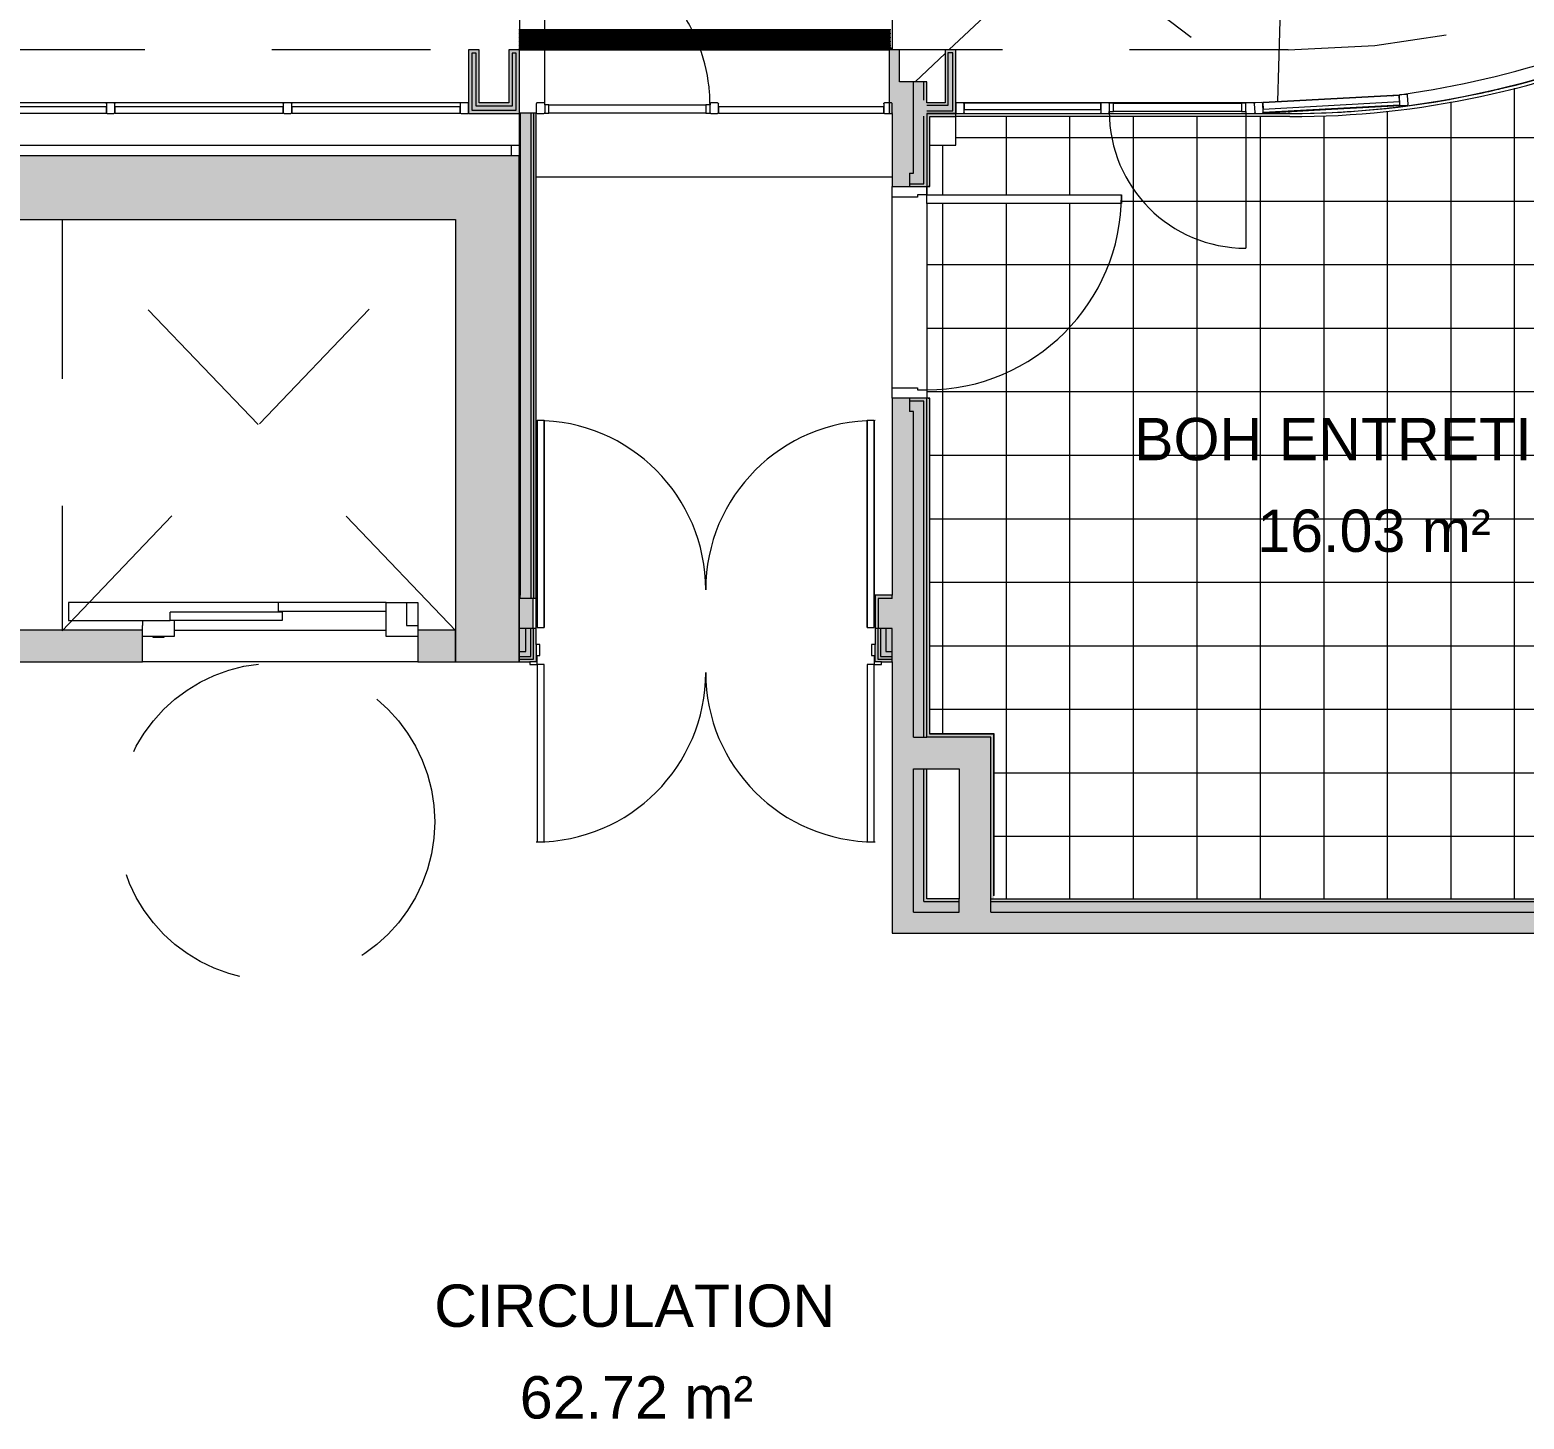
# Model space of a CAD drawing. Header units: metres. Extents: x -227.9 to -141.2, y 39.1 to 90.3.
# Drawn here: x -178.31 to -171.26, y 53.35 to 59.91 of the extents above; entities that cross this region are included whole.
import ezdxf

# ---------------------------------------------------------------- set-up
doc = ezdxf.new("R2010")
doc.units = ezdxf.units.M
doc.linetypes.add('JIS_02_0.7', pattern=[1.35, 0.75, -0.6])
for name, color, linetype, lineweight in [('A-AREA-IDEN', 7, 'Continuous', 9), ('A-DOOR', 7, 'Continuous', 5), ('A-FLOR', 7, 'Continuous', 5), ('A-FLOR-PATT', 7, 'Continuous', 5), ('A-GLAZ-CURT', 7, 'Continuous', 5), ('A-GLAZ-CWMG', 7, 'Continuous', 5), ('A-ROOF', 7, 'Continuous', 5), ('A-WALL', 7, 'Continuous', 5), ('A-WALL-PATT', 7, 'Continuous', 13), ('I-WALL', 7, 'Continuous', 5), ('P-SANR-FIXT', 7, 'Continuous', 5)]:
    doc.layers.add(name, color=color, linetype=linetype, lineweight=lineweight)
doc.layers.add('A-DETL', color=94, linetype='Continuous', lineweight=5, true_color=0x00a600)
doc.styles.add('Arial_1', font='arial.ttf', dxfattribs={"height": 0.2})

msp = doc.modelspace()

# ---------------------------------------------------------------- hatches: boundary and pattern name
at = {"layer": 'A-WALL', "true_color": 0x808080}
h = msp.add_hatch(color=8, dxfattribs=at)
h.paths.add_polyline_path([(-176.2395, 59.5135), (-175.9995, 59.5135), (-175.9995, 59.8135), (-176.0495, 59.8135), (-176.0495, 59.5635), (-176.1895, 59.5635), (-176.1895, 59.8135), (-176.2395, 59.8135), (-176.2395, 59.5701)])
h.paths.add_polyline_path([(-176.2245, 59.5285), (-176.2245, 59.7985), (-176.2045, 59.7985), (-176.2045, 59.5485), (-176.0345, 59.5485), (-176.0345, 59.7985), (-176.0145, 59.7985), (-176.0145, 59.5285)])
for points in [[(-176.2245, 59.5285), (-176.0145, 59.5285), (-176.0145, 59.7985), (-176.0345, 59.7985), (-176.0345, 59.5485), (-176.2045, 59.5485), (-176.2045, 59.7985), (-176.2245, 59.7985), (-176.2245, 59.5701)], [(-174.2505, 59.5135), (-174.2394, 59.5135), (-174.2394, 59.6635), (-174.2045, 59.6635), (-174.2056, 59.8135), (-174.2545, 59.8135), (-174.2545, 59.5135), (-174.2505, 59.5135)], [(-174.0764, 59.5005), (-174.0764, 59.5265), (-173.9525, 59.5265), (-173.9525, 59.8005), (-173.9765, 59.8005), (-173.9765, 59.5505), (-174.0764, 59.5505), (-174.0764, 59.5765), (-174.0894, 59.5765), (-174.0894, 59.5005)], [(-174.0764, 59.5135), (-173.9395, 59.5135), (-173.9395, 59.8135), (-173.9895, 59.8135), (-173.9895, 59.5635), (-174.0764, 59.5635), (-174.0764, 59.5505), (-173.9765, 59.5505), (-173.9765, 59.8005), (-173.9525, 59.8005), (-173.9525, 59.5265), (-174.0764, 59.5265)]]:
    msp.add_hatch(color=8, dxfattribs=at).paths.add_polyline_path(points)
at = {"layer": 'A-WALL', "true_color": 0xaaaaaa}
h = msp.add_hatch(color=253, dxfattribs=at)
h.paths.add_polyline_path([(-174.3052, 57.081), (-174.3052, 57.2235), (-174.2394, 57.2235), (-174.2394, 57.2385), (-174.3202, 57.2385), (-174.3202, 57.081), (-174.3072, 57.081)])
h.paths.add_polyline_path([(-176.001, 57.2235), (-175.9962, 57.2235), (-175.9962, 57.2385), (-176.001, 57.2385)])
h = msp.add_hatch(color=253, dxfattribs=at)
h.paths.add_polyline_path([(-175.9702, 57.081), (-175.9352, 57.081), (-175.9352, 57.2235), (-176.001, 57.2235), (-176.001, 57.081)])
h.paths.add_polyline_path([(-174.2702, 57.081), (-174.2394, 57.081), (-174.2394, 57.2235), (-174.3052, 57.2235), (-174.3052, 57.081), (-174.2942, 57.081)])
h = msp.add_hatch(color=253, dxfattribs=at)
h.paths.add_polyline_path([(-174.2394, 56.9735), (-174.2394, 57.081), (-174.2702, 57.081), (-174.2702, 56.9735)])
h.paths.add_polyline_path([(-175.9702, 56.9735), (-175.9702, 57.081), (-176.001, 57.081), (-176.001, 56.9735)])
h = msp.add_hatch(color=253, dxfattribs=at)
h.paths.add_polyline_path([(-174.2394, 56.9495), (-174.2394, 56.9735), (-174.2702, 56.9735), (-174.2702, 57.081), (-174.2942, 57.081), (-174.2942, 56.9495)])
h.paths.add_polyline_path([(-175.9462, 56.9495), (-175.9462, 57.081), (-175.9702, 57.081), (-175.9702, 56.9735), (-176.001, 56.9735), (-176.001, 56.9495)])
h = msp.add_hatch(color=253, dxfattribs=at)
h.paths.add_polyline_path([(-174.2394, 56.9365), (-174.2394, 56.9495), (-174.2942, 56.9495), (-174.2942, 57.081), (-174.3072, 57.081), (-174.3072, 56.9365)])
h.paths.add_polyline_path([(-175.9332, 56.9365), (-175.9332, 57.081), (-175.9462, 57.081), (-175.9462, 56.9495), (-176.001, 56.9495), (-176.001, 56.9365)])
h = msp.add_hatch(color=253, dxfattribs=at)
h.paths.add_polyline_path([(-174.2902, 56.9235), (-174.2394, 56.9235), (-174.2394, 56.9365), (-174.3072, 56.9365), (-174.3072, 57.081), (-174.3202, 57.081), (-174.3202, 56.9235)])
h.paths.add_polyline_path([(-175.9502, 56.9235), (-175.9202, 56.9235), (-175.9202, 57.081), (-175.9332, 57.081), (-175.9332, 56.9365), (-176.001, 56.9365), (-176.001, 56.9235)])
at = {"layer": 'A-WALL-PATT', "lineweight": 5, "true_color": 0xaaaaaa}
h = msp.add_hatch(color=253, dxfattribs=at)
h.paths.add_polyline_path([(-174.0624, 56.5685), (-174.0624, 58.1675), (-174.0764, 58.1685), (-174.0764, 56.5685), (-174.0689, 56.5685)])
h.paths.add_polyline_path([(-174.0764, 59.1685), (-174.0624, 59.1695), (-174.0624, 59.5135), (-174.0764, 59.5135), (-174.0764, 59.3022)])
for points in [[(-173.9395, 59.4995), (-173.9395, 59.5135), (-174.0624, 59.5135), (-174.0614, 59.4995)], [(-180.6195, 59.0135), (-176.001, 59.0135), (-176.001, 59.3135), (-180.6195, 59.3135), (-180.6195, 59.0343)], [(-176.301, 56.9235), (-176.001, 56.9235), (-176.001, 59.0135), (-176.301, 59.0135), (-176.301, 57.4269)], [(-173.7734, 56.5685), (-173.7734, 56.5825), (-174.0624, 56.5825), (-174.0614, 56.5685), (-173.7945, 56.5685)], [(-173.7734, 55.8053), (-173.7594, 55.8053), (-173.7594, 56.5825), (-173.7734, 56.5825), (-173.7734, 56.3552)]]:
    msp.add_hatch(color=253, dxfattribs=at).paths.add_polyline_path(points)
at = {"layer": 'I-WALL', "true_color": 0xaaaaaa}
h = msp.add_hatch(color=253, dxfattribs=at)
h.paths.add_polyline_path([(-174.1394, 55.7423), (-174.1394, 58.1055), (-174.1579, 58.1055), (-174.1579, 58.1685), (-174.2394, 58.1685), (-174.2394, 55.7423), (-174.2056, 55.7423)])
h.paths.add_polyline_path([(-174.2394, 59.1685), (-174.1579, 59.1685), (-174.1579, 59.2315), (-174.1394, 59.2315), (-174.1394, 59.6635), (-174.2394, 59.6635), (-174.2394, 59.5135)])
h = msp.add_hatch(color=253, dxfattribs=at)
h.paths.add_polyline_path([(-174.1394, 55.7923), (-174.0894, 55.7923), (-174.0894, 56.4185), (-174.1394, 56.4185), (-174.1394, 55.8053)])
h.paths.add_polyline_path([(-174.0894, 56.5685), (-174.0894, 58.1555), (-174.1579, 58.1555), (-174.1579, 58.1055), (-174.1394, 58.1055), (-174.1394, 56.5685)])
h.paths.add_polyline_path([(-174.1579, 59.1815), (-174.0894, 59.1815), (-174.0894, 59.6635), (-174.1394, 59.6635), (-174.1394, 59.2315), (-174.1579, 59.2315)])
h = msp.add_hatch(color=253, dxfattribs=at)
h.paths.add_polyline_path([(-174.0894, 55.8053), (-174.0764, 55.8053), (-174.0764, 56.4185), (-174.0894, 56.4185), (-174.0894, 56.3552)])
h.paths.add_polyline_path([(-174.0764, 56.5685), (-174.0764, 58.1685), (-174.1579, 58.1685), (-174.1579, 58.1555), (-174.0894, 58.1555), (-174.0894, 56.5685)])
h.paths.add_polyline_path([(-174.0894, 59.1685), (-174.0764, 59.1685), (-174.0764, 59.5005), (-174.0894, 59.5005), (-174.0894, 59.1815), (-174.1579, 59.1815), (-174.1579, 59.1685), (-174.1203, 59.1685)])
h.paths.add_polyline_path([(-174.0764, 59.5765), (-174.0764, 59.6635), (-174.0894, 59.6635), (-174.0894, 59.5765)])
for points in [[(-175.9462, 57.2235), (-175.9462, 59.5145), (-175.9962, 59.5145), (-175.9962, 57.2235)], [(-175.9462, 57.2235), (-175.9332, 57.2235), (-175.9332, 59.5145), (-175.9462, 59.5145), (-175.9462, 57.2385)], [(-175.9202, 57.2235), (-175.9202, 59.5145), (-175.9332, 59.5145), (-175.9332, 57.2235)], [(-173.9395, 59.4985), (-173.9395, 59.4995), (-174.0614, 59.4985)], [(-173.7734, 56.4185), (-173.7734, 56.5685), (-174.1394, 56.5685), (-174.1394, 56.4185), (-173.7945, 56.4185)], [(-173.9234, 55.7423), (-173.7734, 55.7423), (-173.7734, 56.4185), (-173.9234, 56.4185), (-173.9234, 55.7923)], [(-173.7594, 55.8193), (-173.7584, 55.8203), (-173.7594, 56.3552)], [(-170.2419, 55.6423), (-170.1789, 55.6423), (-170.1789, 55.7423), (-174.2394, 55.7423), (-174.2394, 55.6423), (-170.9193, 55.6423), (-170.9193, 55.6611), (-170.9068, 55.6611), (-170.9068, 55.6423)]]:
    msp.add_hatch(color=253, dxfattribs=at).paths.add_polyline_path(points)
h = msp.add_hatch(color=253, dxfattribs=at)
h.paths.add_polyline_path([(-174.0624, 56.5825), (-174.0614, 56.5835), (-174.0614, 58.1685), (-174.0624, 58.1675), (-174.0624, 56.8911)])
h.paths.add_polyline_path([(-174.0689, 59.1685), (-174.0614, 59.1685), (-174.0624, 59.1695), (-174.0689, 59.1695)])
h = msp.add_hatch(color=253, dxfattribs=at)
h.paths.add_polyline_path([(-176.3572, 56.9235), (-176.301, 56.9235), (-176.301, 57.0735), (-176.4795, 57.0735), (-176.4795, 56.9235)])
h.paths.add_polyline_path([(-177.7795, 56.9235), (-177.7795, 57.0735), (-178.916, 57.0735), (-178.916, 56.9235)])
h.paths.add_polyline_path([(-180.4445, 56.9235), (-180.216, 56.9235), (-180.216, 57.0735), (-180.4445, 57.0735), (-180.4445, 57.0435)])
h = msp.add_hatch(color=253, dxfattribs=at)
h.paths.add_polyline_path([(-170.2289, 55.7423), (-170.2289, 55.7923), (-173.7734, 55.7923), (-173.7734, 55.7423), (-170.2419, 55.7423)])
h.paths.add_polyline_path([(-173.9234, 55.7423), (-173.9234, 55.7923), (-174.1394, 55.7923), (-174.1394, 55.7423)])
h = msp.add_hatch(color=253, dxfattribs=at)
h.paths.add_polyline_path([(-170.2419, 55.7923), (-170.2419, 55.8053), (-173.7734, 55.8053), (-173.7734, 55.7923), (-170.9165, 55.7923)])
h.paths.add_polyline_path([(-173.9234, 55.7923), (-173.9234, 55.8053), (-174.0894, 55.8053), (-174.0894, 55.7923)])

# ---------------------------------------------------------------- linework, layer by layer
at = {"layer": 'A-DETL', "color": 7, "linetype": 'JIS_02_0.7'}
for p, q in [((-172.3691, 59.8135), (-180.9091, 59.8135)), ((-178.1595, 57.0705), (-176.3085, 59.0105)), ((-176.2995, 57.0705), (-178.1595, 59.0105)), ((-178.1595, 59.0105), (-178.1595, 57.0705))]:
    msp.add_line(p, q, dxfattribs=at)
msp.add_circle((-177.1495, 56.1685), 0.75, dxfattribs=at)
msp.add_arc((-172.3691, 63.8135), 4, 270, 360, dxfattribs=at)
at = {"layer": 'A-DOOR'}
for p, q in [((-175.8802, 59.5939), (-175.8802, 60.3349)), ((-175.8802, 59.5593), (-175.8802, 59.5939)), ((-172.5695, 59.5222), (-172.5695, 58.8772)), ((-174.0764, 59.0885), (-174.0764, 59.1285)), ((-174.0764, 59.1285), (-173.1564, 59.1285)), ((-173.1564, 59.0885), (-174.0764, 59.0885)), ((-173.1564, 59.1285), (-173.1564, 59.0885)), ((-175.8827, 58.0635), (-175.9152, 58.0635)), ((-175.9152, 58.0635), (-175.9152, 57.086)), ((-175.9152, 57.086), (-175.9152, 58.0635)), ((-175.8827, 57.086), (-175.8827, 58.0635)), ((-175.8827, 58.0635), (-175.8827, 57.086)), ((-174.3252, 58.0635), (-174.3577, 58.0635)), ((-174.3577, 58.0635), (-174.3577, 57.086)), ((-174.3577, 57.086), (-174.3577, 58.0635)), ((-174.3252, 57.086), (-174.3252, 58.0635)), ((-174.3252, 58.0635), (-174.3252, 57.086)), ((-175.9152, 57.086), (-175.8827, 57.086)), ((-174.3577, 57.086), (-174.3252, 57.086)), ((-175.8827, 56.911), (-175.9152, 56.911)), ((-175.9152, 56.911), (-175.9152, 56.0735)), ((-175.8827, 56.911), (-175.9152, 56.911)), ((-175.9152, 56.911), (-175.9152, 56.0735)), ((-175.8827, 56.0735), (-175.8827, 56.911)), ((-175.8827, 56.0735), (-175.8827, 56.911)), ((-174.3252, 56.911), (-174.3577, 56.911)), ((-174.3577, 56.911), (-174.3577, 56.0735)), ((-174.3252, 56.911), (-174.3577, 56.911)), ((-174.3577, 56.911), (-174.3577, 56.0735)), ((-174.3252, 56.0735), (-174.3252, 56.911)), ((-174.3252, 56.0735), (-174.3252, 56.911)), ((-175.9152, 56.0735), (-175.8827, 56.0735)), ((-175.9152, 56.0735), (-175.8827, 56.0735)), ((-174.3577, 56.0735), (-174.3252, 56.0735)), ((-174.3577, 56.0735), (-174.3252, 56.0735))]:
    msp.add_line(p, q, dxfattribs=at)
at = {"layer": 'A-DOOR', "color": 9, "lineweight": 9, "true_color": 0xc0c0c0}
for p, q in [((-173.1945, 59.5622), (-173.2145, 59.5622)), ((-173.2145, 59.5622), (-173.2145, 59.5222)), ((-173.1945, 59.5222), (-173.1945, 59.5622)), ((-172.5695, 59.5622), (-172.5895, 59.5622)), ((-172.5895, 59.5622), (-172.5895, 59.5222)), ((-172.5695, 59.5222), (-172.5695, 59.5622)), ((-175.8602, 59.5545), (-175.8802, 59.5545)), ((-175.8802, 59.5545), (-175.8802, 59.5185)), ((-175.8802, 59.5185), (-175.8802, 59.5145)), ((-175.8802, 59.5145), (-175.8602, 59.5145)), ((-175.8602, 59.5185), (-175.8602, 59.5545)), ((-175.8602, 59.5145), (-175.8602, 59.5185)), ((-175.0998, 59.5545), (-175.1198, 59.5545)), ((-175.1198, 59.5545), (-175.1198, 59.5185)), ((-175.1198, 59.5185), (-175.1198, 59.5145)), ((-175.1198, 59.5145), (-175.0998, 59.5145)), ((-175.0998, 59.5185), (-175.0998, 59.5545)), ((-175.0998, 59.5145), (-175.0998, 59.5185)), ((-173.2145, 59.5222), (-173.1945, 59.5222)), ((-172.5895, 59.5222), (-172.5695, 59.5222)), ((-176.5325, 57.2035), (-176.4795, 57.2035)), ((-176.4795, 57.2035), (-176.4795, 57.0955))]:
    msp.add_line(p, q, dxfattribs=at)
at = {"layer": 'A-DOOR', "color": 9, "true_color": 0xc0c0c0}
for p, q in [((-173.1945, 59.5622), (-172.5895, 59.5622)), ((-175.8602, 59.5545), (-175.1198, 59.5545)), ((-175.1198, 59.5145), (-175.8602, 59.5145)), ((-172.5895, 59.5222), (-173.1945, 59.5222)), ((-174.2394, 59.1685), (-174.0764, 59.1685)), ((-174.2394, 59.1185), (-174.2394, 59.1685)), ((-174.0764, 59.1685), (-174.0764, 59.1285)), ((-174.1203, 59.1185), (-174.2394, 59.1185)), ((-174.1203, 59.1285), (-174.1203, 59.1185)), ((-174.0764, 59.1285), (-174.1203, 59.1285)), ((-174.2394, 58.2185), (-174.1203, 58.2185)), ((-174.2394, 58.1685), (-174.2394, 58.2185)), ((-174.1203, 58.2185), (-174.1203, 58.2085)), ((-174.0764, 58.1685), (-174.2394, 58.1685)), ((-174.1203, 58.2085), (-174.0764, 58.2085)), ((-174.0764, 58.2085), (-174.0764, 58.1685)), ((-178.1295, 57.2035), (-178.1295, 57.1185)), ((-177.1395, 57.2035), (-178.1295, 57.2035)), ((-177.1195, 57.1585), (-177.6495, 57.1585)), ((-177.6495, 57.1185), (-177.6495, 57.1585)), ((-177.1395, 57.2035), (-177.1395, 57.1635)), ((-176.6295, 57.2035), (-177.1395, 57.2035)), ((-177.1395, 57.1635), (-176.6295, 57.1635)), ((-177.1195, 57.1585), (-177.1195, 57.1185)), ((-176.6295, 57.0435), (-176.6295, 57.2035)), ((-176.6295, 57.2035), (-176.5325, 57.2035)), ((-176.5325, 57.2035), (-176.5325, 57.0955)), ((-178.1295, 57.1185), (-177.6495, 57.1185)), ((-177.7795, 57.1185), (-177.7795, 57.0955)), ((-177.7795, 57.0435), (-177.7795, 57.0955)), ((-177.1195, 57.1185), (-177.6495, 57.1185)), ((-177.6295, 57.1185), (-177.6295, 57.0955)), ((-177.6295, 57.0955), (-177.6295, 57.0435)), ((-176.5325, 57.0955), (-176.4795, 57.0955)), ((-176.4795, 57.0955), (-176.4795, 57.0435)), ((-177.6295, 57.0435), (-177.7795, 57.0435)), ((-177.7295, 57.0385), (-177.7295, 57.0435)), ((-177.6795, 57.0385), (-177.7295, 57.0385)), ((-177.6795, 57.0435), (-177.6795, 57.0385)), ((-176.4795, 57.0435), (-176.6295, 57.0435)), ((-175.9027, 57.006), (-175.9202, 57.006)), ((-175.9202, 57.006), (-175.9202, 56.9235)), ((-175.9152, 56.911), (-175.9152, 56.9535)), ((-175.9152, 56.9535), (-175.9027, 56.9535)), ((-175.9027, 56.9535), (-175.9027, 57.006)), ((-174.3202, 57.006), (-174.3377, 57.006)), ((-174.3377, 57.006), (-174.3377, 56.9535)), ((-174.3377, 56.9535), (-174.3252, 56.9535)), ((-174.3252, 56.9535), (-174.3252, 56.911)), ((-174.3202, 56.9235), (-174.3202, 57.006)), ((-175.9202, 56.9235), (-175.9502, 56.9235)), ((-175.9502, 56.9235), (-175.9502, 56.911)), ((-175.9502, 56.911), (-175.9152, 56.911)), ((-174.3252, 56.911), (-174.2902, 56.911)), ((-174.2902, 56.9235), (-174.3202, 56.9235)), ((-174.2902, 56.911), (-174.2902, 56.9235))]:
    msp.add_line(p, q, dxfattribs=at)
at = {"layer": 'A-DOOR', "lineweight": 9}
msp.add_line((-174.0764, 59.0885), (-174.0764, 59.1685), dxfattribs=at)
at = {"layer": 'A-DOOR'}
for centre, radius, start, end in [((-175.8802, 59.5545), 0.7804, 24.54545, 40.90909), ((-175.8802, 59.5545), 0.7804, 8.18182, 24.54545), ((-175.8802, 59.5545), 0.7804, 2.9008, 8.18182), ((-175.8802, 59.5545), 0.7804, 0, 2.9008), ((-172.5695, 59.5222), 0.645, 180, 270), ((-174.0764, 59.1285), 0.92, 270, 360), ((-175.9202, 57.2635), 0.8, 360, 90), ((-174.3202, 57.2635), 0.8, 90, 180), ((-175.9202, 56.8735), 0.8, 270, 0), ((-174.3202, 56.8735), 0.8, 180, 270)]:
    msp.add_arc(centre, radius, start, end, dxfattribs=at)
at = {"layer": 'A-FLOR', "lineweight": 9}
for p, q in [((-174.2394, 83.9636), (-174.2395, 59.8135)), ((-175.9995, 59.3635), (-175.9995, 59.5135)), ((-173.9395, 59.5135), (-173.9356, 59.5135)), ((-173.9395, 59.3635), (-173.9395, 59.4985)), ((-173.9034, 59.5135), (-173.2506, 59.5135)), ((-173.2184, 59.5135), (-172.3691, 59.5135)), ((-180.3195, 59.3635), (-175.9995, 59.3635)), ((-174.0614, 59.3635), (-173.9395, 59.3635))]:
    msp.add_line(p, q, dxfattribs=at)
at = {"layer": 'A-FLOR'}
for p, q in [((-174.2545, 59.8135), (-175.9995, 59.8135)), ((-172.3614, 59.5137), (-172.369, 59.5135)), ((-176.001, 59.3635), (-176.001, 59.3135)), ((-176.001, 59.2135), (-175.9962, 59.2135)), ((-175.9202, 59.2135), (-174.2394, 59.2135))]:
    msp.add_line(p, q, dxfattribs=at)
at = {"layer": 'A-FLOR', "lineweight": 9}
msp.add_arc((-172.3691, 63.8135), 4.3, 270, 292.21085, dxfattribs=at)
at = {"layer": 'A-FLOR-PATT', "color": 9, "linetype": 'Continuous', "true_color": 0xc0c0c0}
for p, q in [((-171.3, 55.8053), (-171.3, 59.6326)), ((-171.6, 55.8053), (-171.6, 59.5682)), ((-173.7, 59.1285), (-173.7, 59.4985)), ((-173.4, 59.1285), (-173.4, 59.4985)), ((-173.1, 55.8053), (-173.1, 59.4985)), ((-172.8, 55.8053), (-172.8, 59.4985)), ((-172.5, 55.8053), (-172.5, 59.4985)), ((-172.2, 55.8053), (-172.2, 59.5028)), ((-171.9, 55.8053), (-171.9, 59.5242)), ((-174, 59.1285), (-174, 59.3635)), ((-173.9395, 59.4), (-169.904, 59.4)), ((-174, 56.5833), (-174, 59.0885)), ((-173.7, 55.8053), (-173.7, 59.0885)), ((-173.4, 55.8053), (-173.4, 59.0885)), ((-173.1564, 59.1), (-170.4036, 59.1)), ((-174.0764, 58.8), (-170.4041, 58.8)), ((-174.0764, 58.5), (-169.9041, 58.5)), ((-174.0764, 58.2), (-169.1867, 58.2)), ((-174.0614, 57.9), (-169.5321, 57.9)), ((-174.0614, 57.6), (-169.7814, 57.6)), ((-174.0614, 57.3), (-169.9647, 57.3)), ((-174.0614, 57), (-170.0971, 57)), ((-174.0614, 56.7), (-170.1866, 56.7)), ((-173.7584, 56.4), (-170.239, 56.4)), ((-173.7584, 56.1), (-170.2419, 56.1))]:
    msp.add_line(p, q, dxfattribs=at)
at = {"layer": 'A-GLAZ-CURT', "lineweight": 9}
for p, q in [((-173.2545, 59.5622), (-173.8995, 59.5622)), ((-173.8995, 59.5622), (-173.8995, 59.5322)), ((-173.2545, 59.5322), (-173.2545, 59.5622)), ((-171.8454, 59.5994), (-172.4896, 59.5644)), ((-172.4896, 59.5644), (-172.488, 59.5344)), ((-172.488, 59.5344), (-171.8438, 59.5694)), ((-171.8438, 59.5694), (-171.8454, 59.5994)), ((-177.9505, 59.5446), (-178.746, 59.5446)), ((-178.746, 59.5146), (-177.9505, 59.5146)), ((-177.9505, 59.5146), (-177.9505, 59.5446)), ((-177.115, 59.5446), (-177.9105, 59.5446)), ((-177.9105, 59.5446), (-177.9105, 59.5146)), ((-177.9105, 59.5146), (-177.115, 59.5146)), ((-177.115, 59.5146), (-177.115, 59.5446)), ((-176.2795, 59.5446), (-177.075, 59.5446)), ((-177.075, 59.5446), (-177.075, 59.5146)), ((-177.075, 59.5146), (-176.2795, 59.5146)), ((-176.2795, 59.5146), (-176.2795, 59.5446)), ((-174.2794, 59.5445), (-175.0598, 59.5445)), ((-175.0598, 59.5445), (-175.0598, 59.5185)), ((-175.0598, 59.5185), (-175.0598, 59.5145)), ((-175.0598, 59.5145), (-174.2794, 59.5145)), ((-174.2794, 59.5185), (-174.2794, 59.5445)), ((-174.2794, 59.5145), (-174.2794, 59.5185)), ((-173.8995, 59.5322), (-173.2545, 59.5322))]:
    msp.add_line(p, q, dxfattribs=at)
at = {"layer": 'A-GLAZ-CWMG', "lineweight": 13, "extrusion": (0, 0, -1)}
for p, q in [((-177.9505, 59.5594), (-177.9505, 59.5174)), ((-177.9145, 59.5634), (-177.9465, 59.5634)), ((-177.9105, 59.5174), (-177.9105, 59.5594)), ((-177.115, 59.5594), (-177.115, 59.5174)), ((-177.079, 59.5634), (-177.111, 59.5634)), ((-177.075, 59.5174), (-177.075, 59.5594)), ((-175.0998, 59.5593), (-175.0998, 59.5545)), ((-175.0638, 59.5633), (-175.0958, 59.5633)), ((-175.0598, 59.5185), (-175.0598, 59.5593)), ((-174.2794, 59.5593), (-174.2794, 59.5185)), ((-174.2505, 59.5633), (-174.2754, 59.5633)), ((-174.2434, 59.5633), (-174.2505, 59.5633)), ((-174.2394, 59.5173), (-174.2394, 59.5593)), ((-173.9395, 59.5594), (-173.9395, 59.5174)), ((-173.9035, 59.5634), (-173.9355, 59.5634)), ((-173.8995, 59.5174), (-173.8995, 59.5594)), ((-173.2545, 59.5594), (-173.2545, 59.5174)), ((-173.2185, 59.5634), (-173.2505, 59.5634)), ((-172.5294, 59.5594), (-172.5271, 59.5175)), ((-172.4936, 59.5654), (-172.5256, 59.5636)), ((-172.4872, 59.5197), (-172.4894, 59.5616)), ((-177.9465, 59.5134), (-177.9145, 59.5134)), ((-177.111, 59.5134), (-177.079, 59.5134)), ((-175.0958, 59.5133), (-175.0638, 59.5133)), ((-175.0598, 59.5173), (-175.0598, 59.5185)), ((-174.2794, 59.5185), (-174.2794, 59.5173)), ((-174.2754, 59.5133), (-174.2434, 59.5133)), ((-173.9355, 59.5134), (-173.9035, 59.5134)), ((-173.2505, 59.5134), (-173.2185, 59.5134)), ((-173.2145, 59.5174), (-173.2145, 59.5222)), ((-172.5229, 59.5137), (-172.4909, 59.5155))]:
    msp.add_line(p, q, dxfattribs=at)
at = {"layer": 'A-GLAZ-CWMG', "lineweight": 13}
for p, q in [((-176.2795, 59.5594), (-176.2795, 59.5174)), ((-176.2435, 59.5634), (-176.2755, 59.5634)), ((-176.2395, 59.5174), (-176.2395, 59.5594)), ((-175.9202, 59.5593), (-175.9202, 59.5185)), ((-175.8842, 59.5633), (-175.9162, 59.5633)), ((-175.8802, 59.5545), (-175.8802, 59.5593)), ((-171.8453, 59.5966), (-171.843, 59.5547)), ((-171.8096, 59.6026), (-171.8415, 59.6008)), ((-171.8031, 59.5569), (-171.8053, 59.5988)), ((-176.2755, 59.5134), (-176.2435, 59.5134)), ((-175.9202, 59.5185), (-175.9202, 59.5173)), ((-175.9162, 59.5133), (-175.8842, 59.5133)), ((-171.8388, 59.5509), (-171.8068, 59.5526))]:
    msp.add_line(p, q, dxfattribs=at)
at = {"layer": 'A-GLAZ-CWMG'}
for p, q in [((-172.1676, 59.5831), (-172.4895, 59.5656)), ((-172.4895, 59.5656), (-172.1676, 59.5831)), ((-172.4895, 59.5656), (-172.4895, 59.5644)), ((-172.4895, 59.5634), (-172.4895, 59.5616)), ((-171.8456, 59.6006), (-172.1676, 59.5831)), ((-172.1676, 59.5831), (-171.8456, 59.6006)), ((-171.8455, 59.5994), (-171.8456, 59.6006)), ((-171.8452, 59.5966), (-171.8454, 59.5984)), ((-172.4895, 59.5155), (-172.1649, 59.5332)), ((-172.4895, 59.5155), (-172.1649, 59.5332)), ((-172.4872, 59.5197), (-172.1651, 59.5372)), ((-172.1651, 59.5372), (-171.843, 59.5547)), ((-172.1649, 59.5332), (-171.8402, 59.5508)), ((-172.1649, 59.5332), (-171.8402, 59.5508))]:
    msp.add_line(p, q, dxfattribs=at)
at = {"layer": 'A-GLAZ-CWMG', "lineweight": 13, "extrusion": (0, 0, -1)}
for centre, start, end in [((177.9465, 59.5594), 360, 90), ((177.9145, 59.5594), 90, 180), ((177.111, 59.5594), 360, 90), ((177.079, 59.5594), 90, 180), ((175.0958, 59.5593), 360, 45), ((175.0958, 59.5593), 45, 90), ((175.0638, 59.5593), 90, 180), ((174.2754, 59.5593), 360, 90), ((174.2434, 59.5593), 90, 180), ((173.9355, 59.5594), 0, 90), ((173.9035, 59.5594), 90, 180), ((173.2505, 59.5594), 0, 90), ((173.2185, 59.5594), 90, 180), ((172.5254, 59.5597), 356.88816, 86.88816), ((172.4934, 59.5614), 86.88816, 176.88816), ((177.9465, 59.5174), 270, 0), ((177.9145, 59.5174), 180, 270), ((177.111, 59.5174), 270, 0), ((177.079, 59.5174), 180, 270), ((175.0958, 59.5173), 270, 360), ((175.0638, 59.5173), 180, 270), ((174.2754, 59.5173), 270, 360), ((174.2434, 59.5173), 180, 270), ((173.9355, 59.5174), 270, 0), ((173.9035, 59.5174), 180, 270), ((173.2505, 59.5174), 270, 0), ((173.2185, 59.5174), 180, 270), ((172.5231, 59.5177), 266.88816, 356.88816), ((172.4911, 59.5195), 176.88816, 266.88816)]:
    msp.add_arc(centre, 0.004, start, end, dxfattribs=at)
at = {"layer": 'A-GLAZ-CWMG', "lineweight": 13}
for centre, start, end in [((-176.2755, 59.5594), 90, 180), ((-176.2435, 59.5594), 0, 90), ((-175.9162, 59.5593), 135, 180), ((-175.9162, 59.5593), 90, 135), ((-175.8842, 59.5593), 360, 90), ((-171.8413, 59.5968), 93.11184, 183.11184), ((-171.8093, 59.5986), 3.11184, 93.11184), ((-171.8071, 59.5566), 273.11184, 3.11184), ((-176.2755, 59.5174), 180, 270), ((-176.2435, 59.5174), 270, 0), ((-175.9162, 59.5173), 180, 270), ((-175.8842, 59.5173), 270, 360), ((-171.839, 59.5549), 183.11184, 273.11184)]:
    msp.add_arc(centre, 0.004, start, end, dxfattribs=at)
at = {"layer": 'A-ROOF'}
for p, q in [((-174.2379, 59.8135), (-174.2379, 84.0184)), ((-175.9994, 73.5136), (-175.9994, 59.8135)), ((-175.9995, 60.3137), (-175.9995, 59.8135)), ((-174.2545, 59.8135), (-175.9994, 59.8135)), ((-176.2395, 59.5635), (-180.457, 59.5635)), ((-173.9895, 59.5637), (-174.0766, 59.5637)), ((-172.5256, 59.5637), (-173.9395, 59.5637))]:
    msp.add_line(p, q, dxfattribs=at)
at = {"layer": 'A-ROOF', "color": 9, "linetype": 'JIS_02_0.7', "true_color": 0xc0c0c0}
for p, q in [((-173.9722, 59.8135), (-173.4246, 60.3285)), ((-173.4246, 60.3285), (-172.4262, 59.5691)), ((-172.4189, 59.5701), (-172.397, 60.3285)), ((-175.9346, 59.9052), (-175.9325, 59.9082)), ((-174.3002, 59.9052), (-174.3022, 59.9082)), ((-175.9833, 59.8363), (-175.9812, 59.8393)), ((-175.9788, 59.8425), (-175.9767, 59.8455)), ((-175.9744, 59.8488), (-175.9723, 59.8518)), ((-175.97, 59.8551), (-175.9685, 59.8572)), ((-175.9656, 59.8613), (-175.9634, 59.8643)), ((-175.9611, 59.8676), (-175.959, 59.8706)), ((-175.9567, 59.8739), (-175.9546, 59.8769)), ((-175.9523, 59.8801), (-175.9502, 59.8831)), ((-175.9479, 59.8864), (-175.9457, 59.8894)), ((-175.9434, 59.8927), (-175.9413, 59.8957)), ((-175.939, 59.8989), (-175.9369, 59.9019)), ((-174.2961, 59.8989), (-174.2981, 59.9019)), ((-174.2919, 59.8927), (-174.2939, 59.8957)), ((-174.2878, 59.8864), (-174.2898, 59.8894)), ((-174.2836, 59.8801), (-174.2856, 59.8831)), ((-174.2795, 59.8739), (-174.2815, 59.8769)), ((-174.2753, 59.8676), (-174.2773, 59.8706)), ((-174.2712, 59.8613), (-174.2732, 59.8643)), ((-174.267, 59.8551), (-174.269, 59.8581)), ((-174.2629, 59.8488), (-174.2649, 59.8518)), ((-174.2587, 59.8425), (-174.2607, 59.8455)), ((-174.2546, 59.8363), (-174.2566, 59.8393)), ((-175.9953, 59.8193), (-175.9944, 59.8205)), ((-175.9921, 59.8237), (-175.99, 59.8267)), ((-175.9877, 59.83), (-175.9856, 59.833)), ((-174.2507, 59.8304), (-174.2524, 59.833)), ((-174.2395, 59.8135), (-174.2494, 59.8284)), ((-174.1317, 59.6635), (-173.9895, 59.7972))]:
    msp.add_line(p, q, dxfattribs=at)
at = {"layer": 'A-ROOF'}
msp.add_arc((-172.4191, 63.8637), 4.3, 277.16074, 287.8285, dxfattribs=at)
at = {"layer": 'A-WALL', "lineweight": 13}
for p, q in [((-176.2395, 59.8135), (-176.2395, 59.5135)), ((-176.1895, 59.8135), (-176.2395, 59.8135)), ((-176.1895, 59.5635), (-176.1895, 59.8135)), ((-176.0023, 59.8135), (-176.0495, 59.8135)), ((-176.0495, 59.8135), (-176.0495, 59.5635)), ((-175.9995, 59.8135), (-176.0023, 59.8135)), ((-175.9995, 59.5939), (-175.9995, 59.8135)), ((-174.2507, 59.8135), (-174.2545, 59.8135)), ((-174.2545, 59.8135), (-174.2545, 59.5185)), ((-174.2045, 59.8135), (-174.2507, 59.8135)), ((-174.2045, 59.6635), (-174.2045, 59.8135)), ((-173.9395, 59.8135), (-173.9895, 59.8135)), ((-173.9895, 59.8135), (-173.9895, 59.5635)), ((-173.9395, 59.5135), (-173.9395, 59.8135)), ((-176.0495, 59.5635), (-176.1895, 59.5635)), ((-175.9995, 59.5135), (-175.9995, 59.5939)), ((-173.9895, 59.5635), (-174.0764, 59.5635)), ((-176.2395, 59.5135), (-175.9995, 59.5135)), ((-174.2545, 59.5185), (-174.2545, 59.5135)), ((-174.2545, 59.5135), (-174.2394, 59.5135)), ((-175.9962, 57.2385), (-176.001, 57.2385)), ((-176.001, 57.2385), (-176.001, 56.9235)), ((-175.9202, 57.006), (-175.9202, 57.2385)), ((-174.2394, 57.2385), (-174.3202, 57.2385)), ((-174.3202, 57.2385), (-174.3202, 57.006)), ((-176.001, 56.9235), (-175.9502, 56.9235)), ((-174.2902, 56.9235), (-174.2394, 56.9235))]:
    msp.add_line(p, q, dxfattribs=at)
at = {"layer": 'A-WALL'}
for p, q in [((-176.2245, 59.7985), (-176.2245, 59.5285)), ((-176.2045, 59.7985), (-176.2245, 59.7985)), ((-176.2045, 59.5485), (-176.2045, 59.7985)), ((-176.0345, 59.7985), (-176.0345, 59.5485)), ((-176.0145, 59.7985), (-176.0345, 59.7985)), ((-176.0145, 59.5285), (-176.0145, 59.7985)), ((-173.9765, 59.8005), (-173.9765, 59.5505)), ((-173.9525, 59.8005), (-173.9765, 59.8005)), ((-173.9525, 59.5265), (-173.9525, 59.8005)), ((-174.1394, 59.2315), (-174.1394, 59.6635)), ((-174.0894, 59.5765), (-174.0894, 59.6635)), ((-176.2245, 59.5285), (-176.0145, 59.5285)), ((-176.0345, 59.5485), (-176.2045, 59.5485)), ((-175.9462, 59.5145), (-175.9462, 57.2235)), ((-175.9332, 59.5145), (-175.9332, 57.2235)), ((-174.0894, 59.1815), (-174.0894, 59.5005)), ((-173.9765, 59.5505), (-174.0764, 59.5505)), ((-174.0764, 59.5265), (-173.9525, 59.5265)), ((-174.0764, 59.5135), (-174.0624, 59.5135)), ((-174.0764, 59.5135), (-174.0764, 59.1685)), ((-174.0624, 59.5135), (-174.0614, 59.5135)), ((-174.0624, 59.1695), (-174.0624, 59.4995)), ((-174.0624, 59.4995), (-173.9395, 59.4995)), ((-174.0614, 59.5135), (-173.9395, 59.5135)), ((-173.9395, 59.5135), (-174.0614, 59.5135)), ((-176.039, 59.3635), (-176.039, 59.3135)), ((-174.1579, 59.2315), (-174.1394, 59.2315)), ((-174.1579, 59.2315), (-174.1579, 59.1685)), ((-174.1579, 59.1815), (-174.0894, 59.1815)), ((-174.0689, 59.1695), (-174.0624, 59.1695)), ((-174.0689, 59.1695), (-174.0689, 59.1685)), ((-174.1579, 58.1685), (-174.1579, 58.1055)), ((-174.0894, 58.1555), (-174.1579, 58.1555)), ((-174.0894, 56.5685), (-174.0894, 58.1555)), ((-174.0764, 56.5685), (-174.0764, 58.1685)), ((-174.0689, 58.1685), (-174.0689, 58.1675)), ((-174.0624, 58.1675), (-174.0689, 58.1675)), ((-174.0624, 56.5825), (-174.0624, 58.1675)), ((-174.1394, 58.1055), (-174.1579, 58.1055)), ((-174.1394, 56.5685), (-174.1394, 58.1055)), ((-175.9962, 57.2235), (-175.9962, 57.2385)), ((-174.2394, 57.2235), (-174.2394, 57.2385)), ((-175.9352, 57.2235), (-176.001, 57.2235)), ((-175.9352, 57.081), (-175.9352, 57.2235)), ((-174.3052, 57.2235), (-174.3052, 57.081)), ((-174.2394, 57.2235), (-174.3052, 57.2235)), ((-175.9202, 57.081), (-176.001, 57.081)), ((-175.9702, 56.9735), (-175.9702, 57.081)), ((-175.9462, 56.9495), (-175.9462, 57.081)), ((-175.9332, 56.9365), (-175.9332, 57.081)), ((-174.2394, 57.081), (-174.3202, 57.081)), ((-174.3072, 57.081), (-174.3072, 56.9365)), ((-174.2942, 57.081), (-174.2942, 56.9495)), ((-174.2702, 57.081), (-174.2702, 56.9735)), ((-174.2394, 56.9235), (-174.2394, 57.081)), ((-176.001, 56.9735), (-175.9702, 56.9735)), ((-176.001, 56.9495), (-175.9462, 56.9495)), ((-174.2942, 56.9495), (-174.2394, 56.9495)), ((-174.2702, 56.9735), (-174.2394, 56.9735)), ((-176.001, 56.9365), (-175.9332, 56.9365)), ((-174.3072, 56.9365), (-174.2394, 56.9365)), ((-174.1394, 56.5685), (-174.0764, 56.5685)), ((-173.7584, 56.5825), (-174.0624, 56.5825)), ((-173.7594, 55.8193), (-173.7594, 56.5835)), ((-174.1394, 55.7423), (-174.1394, 56.4185)), ((-174.1394, 56.4185), (-174.0764, 56.4185)), ((-174.0894, 55.7923), (-174.0894, 56.4185)), ((-174.0894, 55.7923), (-173.9234, 55.7923)), ((-173.9234, 55.7423), (-173.9234, 55.8053)), ((-173.7734, 55.7423), (-173.7734, 55.8053)), ((-173.7734, 55.7923), (-170.2289, 55.7923)), ((-174.1394, 55.7423), (-173.9234, 55.7423)), ((-173.7734, 55.7423), (-170.1789, 55.7423))]:
    msp.add_line(p, q, dxfattribs=at)
at = {"layer": 'A-WALL', "lineweight": 15}
for p, q in [((-176.001, 59.3135), (-180.6195, 59.3135)), ((-176.001, 59.0135), (-176.001, 59.3135)), ((-180.3195, 59.0135), (-176.301, 59.0135)), ((-176.301, 59.0135), (-176.301, 56.9235)), ((-176.001, 56.9235), (-176.001, 59.0135)), ((-176.301, 56.9235), (-176.001, 56.9235))]:
    msp.add_line(p, q, dxfattribs=at)
at = {"layer": 'A-WALL'}
for start, end in [(281.98376, 283.31474), (278.98781, 280.27135), (272.99593, 273.9943), (275.99187, 277.18992)]:
    msp.add_arc((-172.3614, 63.8058), 4.2923, start, end, dxfattribs=at)
at = {"layer": 'I-WALL', "lineweight": 13}
for p, q in [((-174.0764, 59.6635), (-174.2045, 59.6635)), ((-174.0764, 59.5635), (-174.0764, 59.6635)), ((-175.9202, 59.5145), (-175.9962, 59.5145)), ((-175.9962, 59.5145), (-175.9962, 57.2385)), ((-175.9202, 57.2385), (-175.9202, 59.5145)), ((-174.2394, 59.5135), (-174.2394, 59.1685)), ((-174.0614, 59.1685), (-174.0614, 59.4985)), ((-174.0614, 59.4985), (-173.9395, 59.4985)), ((-173.9395, 59.4985), (-173.9395, 59.5135)), ((-174.0764, 59.1685), (-174.0614, 59.1685)), ((-174.2394, 58.1685), (-174.2394, 57.2385)), ((-174.0614, 58.1685), (-174.0764, 58.1685)), ((-174.0614, 56.5835), (-174.0614, 58.1685)), ((-177.7795, 57.0735), (-178.916, 57.0735)), ((-177.7795, 56.9235), (-177.7795, 57.0435)), ((-176.301, 57.0735), (-176.4795, 57.0735)), ((-176.4795, 57.0435), (-176.4795, 56.9235)), ((-176.301, 56.9235), (-176.301, 57.0735)), ((-178.916, 56.9235), (-177.7795, 56.9235)), ((-176.4795, 56.9235), (-176.301, 56.9235)), ((-174.2394, 56.9235), (-174.2394, 55.6423)), ((-173.7734, 56.5685), (-174.0764, 56.5685)), ((-173.7584, 56.5835), (-174.0614, 56.5835)), ((-173.7734, 55.8053), (-173.7734, 56.5685)), ((-173.7584, 55.8203), (-173.7584, 56.5835)), ((-174.0764, 55.8053), (-174.0764, 56.4185)), ((-174.0764, 56.4185), (-173.9234, 56.4185)), ((-173.9234, 56.4185), (-173.9234, 55.8053)), ((-173.9234, 55.8053), (-174.0764, 55.8053)), ((-173.7734, 55.8053), (-170.2419, 55.8053)), ((-174.2394, 55.6423), (-171.0823, 55.6423))]:
    msp.add_line(p, q, dxfattribs=at)
at = {"layer": 'I-WALL'}
for p, q in [((-174.0624, 59.5135), (-174.0764, 59.5135)), ((-173.9395, 59.5135), (-173.9356, 59.5135)), ((-172.3614, 59.4985), (-173.9395, 59.4985)), ((-173.9034, 59.5135), (-173.2506, 59.5135)), ((-173.2184, 59.5135), (-172.3614, 59.5135)), ((-174.2394, 58.2185), (-174.2394, 59.1185)), ((-174.0764, 59.0885), (-174.0764, 58.2085)), ((-175.9202, 57.2235), (-175.9352, 57.2235)), ((-177.6295, 57.0735), (-176.6295, 57.0735)), ((-176.4795, 56.9235), (-177.7795, 56.9235))]:
    msp.add_line(p, q, dxfattribs=at)
for radius, end in [(4.2923, 318.20394), (4.3073, 317.98123)]:
    msp.add_arc((-172.3614, 63.8058), radius, 270, end, dxfattribs=at)
at = {"layer": 'P-SANR-FIXT', "color": 9, "true_color": 0xc0c0c0}
for p, q in [((-175.9994, 59.9082), (-175.9994, 59.9115)), ((-175.9953, 59.9082), (-175.9994, 59.9082)), ((-174.2577, 59.9082), (-175.9953, 59.9082)), ((-174.2507, 59.9082), (-174.2577, 59.9082)), ((-174.2494, 59.9115), (-174.2494, 59.9082)), ((-175.9994, 59.9019), (-175.9994, 59.9052)), ((-175.9994, 59.9052), (-175.9953, 59.9052)), ((-175.9953, 59.9019), (-175.9994, 59.9019)), ((-175.9994, 59.8957), (-175.9994, 59.8989)), ((-175.9994, 59.8989), (-175.9953, 59.8989)), ((-175.9953, 59.8957), (-175.9994, 59.8957)), ((-175.9994, 59.8894), (-175.9994, 59.8927)), ((-175.9994, 59.8927), (-175.9953, 59.8927)), ((-175.9953, 59.8894), (-175.9994, 59.8894)), ((-175.9994, 59.8831), (-175.9994, 59.8864)), ((-175.9994, 59.8864), (-175.9953, 59.8864)), ((-175.9953, 59.8831), (-175.9994, 59.8831)), ((-175.9994, 59.8769), (-175.9994, 59.8801)), ((-175.9994, 59.8801), (-175.9953, 59.8801)), ((-175.9953, 59.8769), (-175.9994, 59.8769)), ((-175.9994, 59.8706), (-175.9994, 59.8739)), ((-175.9994, 59.8739), (-175.9953, 59.8739)), ((-175.9953, 59.8706), (-175.9994, 59.8706)), ((-175.9994, 59.8643), (-175.9994, 59.8676)), ((-175.9994, 59.8676), (-175.9953, 59.8676)), ((-175.9953, 59.8643), (-175.9994, 59.8643)), ((-175.9994, 59.8581), (-175.9994, 59.8613)), ((-175.9994, 59.8613), (-175.9953, 59.8613)), ((-175.9953, 59.8581), (-175.9994, 59.8581)), ((-175.9994, 59.8518), (-175.9994, 59.8551)), ((-175.9994, 59.8551), (-175.9953, 59.8551)), ((-175.9953, 59.8518), (-175.9994, 59.8518)), ((-175.9994, 59.8455), (-175.9994, 59.8488)), ((-175.9994, 59.8488), (-175.9953, 59.8488)), ((-175.9953, 59.8455), (-175.9994, 59.8455)), ((-175.9994, 59.8393), (-175.9994, 59.8425)), ((-175.9994, 59.8425), (-175.9953, 59.8425)), ((-175.9953, 59.8393), (-175.9994, 59.8393)), ((-175.9953, 59.9052), (-174.2577, 59.9052)), ((-174.2577, 59.9019), (-175.9953, 59.9019)), ((-175.9953, 59.8989), (-174.2577, 59.8989)), ((-174.2577, 59.8957), (-175.9953, 59.8957)), ((-175.9953, 59.8927), (-174.2577, 59.8927)), ((-174.2577, 59.8894), (-175.9953, 59.8894)), ((-175.9953, 59.8864), (-174.2577, 59.8864)), ((-174.2577, 59.8831), (-175.9953, 59.8831)), ((-175.9953, 59.8801), (-174.2577, 59.8801)), ((-174.2577, 59.8769), (-175.9953, 59.8769)), ((-175.9953, 59.8739), (-174.2577, 59.8739)), ((-174.2577, 59.8706), (-175.9953, 59.8706)), ((-175.9953, 59.8676), (-174.2577, 59.8676)), ((-174.2577, 59.8643), (-175.9953, 59.8643)), ((-175.9953, 59.8613), (-174.2577, 59.8613)), ((-174.2577, 59.8581), (-175.9953, 59.8581)), ((-175.9953, 59.8551), (-174.2576, 59.8551)), ((-174.2576, 59.8518), (-175.9953, 59.8518)), ((-175.9953, 59.8488), (-174.2576, 59.8488)), ((-174.2576, 59.8455), (-175.9953, 59.8455)), ((-175.9953, 59.8425), (-174.2576, 59.8425)), ((-174.2576, 59.8393), (-175.9953, 59.8393)), ((-174.2577, 59.9052), (-174.2507, 59.9052)), ((-174.2507, 59.9019), (-174.2577, 59.9019)), ((-174.2577, 59.8989), (-174.2507, 59.8989)), ((-174.2507, 59.8957), (-174.2577, 59.8957)), ((-174.2577, 59.8927), (-174.2507, 59.8927)), ((-174.2507, 59.8894), (-174.2577, 59.8894)), ((-174.2577, 59.8864), (-174.2507, 59.8864)), ((-174.2507, 59.8831), (-174.2577, 59.8831)), ((-174.2577, 59.8801), (-174.2507, 59.8801)), ((-174.2507, 59.8769), (-174.2577, 59.8769)), ((-174.2577, 59.8739), (-174.2507, 59.8739)), ((-174.2507, 59.8706), (-174.2577, 59.8706)), ((-174.2577, 59.8676), (-174.2507, 59.8676)), ((-174.2507, 59.8643), (-174.2577, 59.8643)), ((-174.2577, 59.8613), (-174.2507, 59.8613)), ((-174.2507, 59.8581), (-174.2577, 59.8581)), ((-174.2576, 59.8551), (-174.2507, 59.8551)), ((-174.2507, 59.8518), (-174.2576, 59.8518)), ((-174.2576, 59.8488), (-174.2507, 59.8488)), ((-174.2507, 59.8455), (-174.2576, 59.8455)), ((-174.2576, 59.8425), (-174.2507, 59.8425)), ((-174.2507, 59.8393), (-174.2576, 59.8393)), ((-174.2494, 59.8455), (-174.2507, 59.8455)), ((-174.2507, 59.8425), (-174.2494, 59.8425)), ((-174.2494, 59.8393), (-174.2507, 59.8393)), ((-174.2494, 59.9052), (-174.2494, 59.9019)), ((-174.2494, 59.8989), (-174.2494, 59.8957)), ((-174.2494, 59.8927), (-174.2494, 59.8894)), ((-174.2494, 59.8864), (-174.2494, 59.8831)), ((-174.2494, 59.8801), (-174.2494, 59.8769)), ((-174.2494, 59.8739), (-174.2494, 59.8706)), ((-174.2494, 59.8676), (-174.2494, 59.8643)), ((-174.2494, 59.8613), (-174.2494, 59.8581)), ((-174.2494, 59.8551), (-174.2494, 59.8518)), ((-174.2494, 59.8488), (-174.2494, 59.8455)), ((-174.2494, 59.8425), (-174.2494, 59.8393)), ((-175.9994, 59.833), (-175.9994, 59.8363)), ((-175.9994, 59.8363), (-175.9953, 59.8363)), ((-175.9953, 59.833), (-175.9994, 59.833)), ((-175.9994, 59.8267), (-175.9994, 59.83)), ((-175.9994, 59.83), (-175.9953, 59.83)), ((-175.9953, 59.8267), (-175.9994, 59.8267)), ((-175.9994, 59.8205), (-175.9994, 59.8237)), ((-175.9994, 59.8237), (-175.9953, 59.8237)), ((-175.9953, 59.8205), (-175.9994, 59.8205)), ((-175.9994, 59.8135), (-175.9994, 59.8185)), ((-175.9994, 59.8185), (-175.9953, 59.8185)), ((-175.9994, 59.8135), (-175.9953, 59.8135)), ((-175.9953, 59.8363), (-174.2576, 59.8363)), ((-174.2576, 59.833), (-175.9953, 59.833)), ((-175.9953, 59.83), (-174.2576, 59.83)), ((-174.2576, 59.8267), (-175.9953, 59.8267)), ((-175.9953, 59.8237), (-174.2576, 59.8237)), ((-174.2576, 59.8205), (-175.9953, 59.8205)), ((-175.9953, 59.8185), (-174.2576, 59.8185)), ((-175.9953, 59.8135), (-174.2576, 59.8135)), ((-174.2576, 59.8363), (-174.2507, 59.8363)), ((-174.2507, 59.833), (-174.2576, 59.833)), ((-174.2576, 59.83), (-174.2507, 59.83)), ((-174.2507, 59.8267), (-174.2576, 59.8267)), ((-174.2576, 59.8237), (-174.2507, 59.8237)), ((-174.2507, 59.8205), (-174.2576, 59.8205)), ((-174.2576, 59.8185), (-174.2507, 59.8185)), ((-174.2576, 59.8135), (-174.2545, 59.8135)), ((-174.2507, 59.8363), (-174.2494, 59.8363)), ((-174.2494, 59.833), (-174.2507, 59.833)), ((-174.2507, 59.83), (-174.2494, 59.83)), ((-174.2494, 59.8267), (-174.2507, 59.8267)), ((-174.2507, 59.8237), (-174.2494, 59.8237)), ((-174.2494, 59.8205), (-174.2507, 59.8205)), ((-174.2507, 59.8185), (-174.2494, 59.8185)), ((-174.2494, 59.8363), (-174.2494, 59.833)), ((-174.2494, 59.83), (-174.2494, 59.8267)), ((-174.2494, 59.8237), (-174.2494, 59.8205)), ((-174.2494, 59.8185), (-174.2494, 59.8135))]:
    msp.add_line(p, q, dxfattribs=at)

# ---------------------------------------------------------------- texts
at = {"layer": 'A-AREA-IDEN', "color": 164, "true_color": 0x0029a5, "style": 'Arial_1'}
for s, p in [('BOH ENTRETIEN', (-173.0974, 57.8758)), ('16.03 m²', (-172.5153, 57.4431)), ('CIRCULATION', (-176.402, 53.7836)), ('62.72 m²', (-175.9981, 53.3508))]:
    msp.add_text(s, height=0.2, dxfattribs=at).set_placement(p)

doc.saveas('drawing.dxf')
